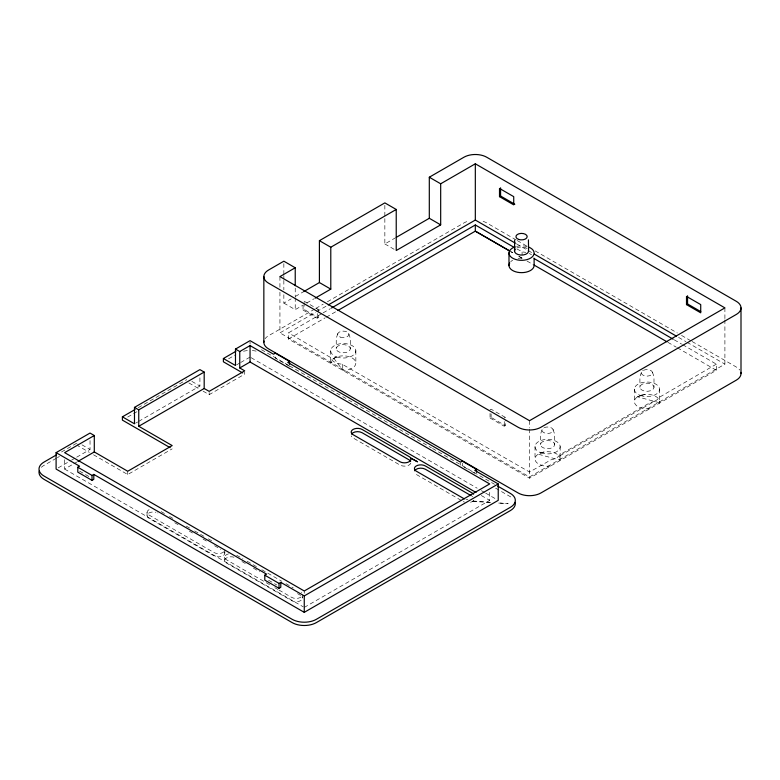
<?xml version="1.0" encoding="UTF-8"?>
<svg xmlns="http://www.w3.org/2000/svg" width="780" height="780" viewBox="0 0 780 780"><rect width="100%" height="100%" fill="white"/><g stroke="black" fill="none" stroke-linecap="round" stroke-linejoin="round"><path stroke-width="0.58" stroke-dasharray="3.9 2.92" d="M550.612 466.011L550.329 466.05A12.578 7.264 0 0 1 535.07 459.644A12.578 7.264 0 0 1 547.979 451.708A12.578 7.264 0 0 1 560.001 460.102L559.786 460.707M659.373 402.733L637.523 396.796L644.982 394.427A12.578 7.264 0 0 1 659.373 402.733L659.149 403.348M337.779 333.645L336.238 338.335L336.238 348.855M542.09 429.507L540.55 434.197L540.55 444.717M641.452 372.148L639.912 376.828L639.912 387.358M333.84 358.303L342.878 370.354A12.578 7.264 0 0 0 355.846 363.178A12.578 7.264 0 0 0 343.142 355.846A12.578 7.264 0 0 0 330.71 363.324L333.84 358.303L338.286 356.44M473.752 500.194A6.386 3.685 0 0 1 473.031 501.014L472.534 501.384A6.386 3.685 0 0 1 469.911 502.408M384.852 218.585L384.852 243.955L395.187 237.978M283.852 294.703L283.852 303.089L291.174 298.857M295.357 296.439L303.722 291.613M283.852 303.089L295.23 309.65L302.552 305.428M306.735 303.01L314.057 298.789M303.049 305.37L303.049 310.06L304.122 309.445L318.347 317.665L318.347 314.145M61.483 452L77.932 442.494L77.932 445.78L89.349 452.371M138.226 407.696L186.771 379.665M56.345 458.25L44.011 465.368A17.101 9.877 0 0 0 41.291 467.415M57.369 457.655L59.426 456.466M127.666 417.076L137.163 411.587M228.599 358.8L235.891 354.588M314.779 309.046L268.554 335.731A16.097 9.292 0 0 0 265.064 338.744M315.822 308.441L323.183 304.19M327.385 301.772L463.944 222.924A16.097 9.292 0 0 1 469.16 220.916M317.275 310.06L318.347 309.445L318.347 312.965M279.932 292.159L279.932 332.855L315.656 312.234M316.7 311.63L326.157 306.169M682.656 344.682L716.371 364.143L716.371 370.305L529.523 478.189L288.473 339.017L288.473 332.855L322.062 313.462M323.115 312.858L330.457 308.617M58.159 467.883L70.492 460.756M71.526 460.161L75.631 457.792M76.664 457.197L90.032 449.475L90.032 440.095M135.535 423.209L137.65 421.99M138.703 421.375L199.914 386.032L199.914 376.652M236.525 364.904L239.645 363.1M240.689 362.495L250.058 357.084M303.049 310.06L317.275 318.279L318.347 317.665M288.473 339.017L325.211 317.801M326.264 317.197L336.755 311.142M64.633 459.683L64.633 469.063L72.813 464.344M73.837 463.749L76.908 461.984M203.073 391.141L209.167 394.66L244.725 374.127L244.725 371.933M93.493 454.769L127.725 474.532L172.175 448.861M490.045 409.812L491.107 409.198L505.333 417.407L505.333 420.927M490.045 413.332L490.045 418.022L491.107 417.407L505.333 425.617L505.333 422.097M504.27 418.022L505.333 417.407M490.045 418.022L504.27 426.241L505.333 425.617M716.371 364.143L659.022 397.469A12.578 7.264 0 0 1 654.654 401.173L557.983 456.885M724.903 319.858L724.903 364.143L529.523 476.95L279.932 332.855M304.258 607.415L489.694 500.36L489.694 490.971M654.654 401.173L654.02 401.447A12.578 7.264 0 0 1 650.462 402.412L559.66 454.828A12.578 7.264 0 0 1 551.099 459.781L529.523 472.027L342.089 364.172A12.578 7.264 0 0 1 330.759 357.62L288.473 332.855M544.079 451.99L538.151 454.165L560.001 460.102M637.523 396.796L644.982 394.427M649.974 408.642L649.691 408.681A12.578 7.264 0 0 1 634.774 403.406A12.578 7.264 0 0 1 643.442 394.631M516.886 248.976L522.736 251.998A12.578 7.264 0 0 1 525.817 252.398M518.047 258.414A12.578 7.264 0 0 1 521.947 258.131L522.083 256.084M472.534 501.384L491.546 502.583M498.673 503.042L508.18 503.646L498.488 502.915M473.031 501.014L491.215 502.378M516.184 239.947L486.7 222.924A16.097 9.292 0 0 0 481.484 220.916M517.237 240.562L527.777 246.636M535.148 250.897L677.313 332.972M681.525 335.41L691.002 340.88M692.055 341.484L736.291 367.019A16.097 9.292 0 0 1 739.771 370.032M516.389 243.76L532.184 252.886M678.571 337.399L685.942 341.65M686.995 342.264L724.903 364.143M674.232 339.817L681.603 344.077M510.656 251.54L512.733 252.74M518.963 256.337L522.083 258.131M527.017 261.056L534.125 265.161M667.904 342.332L676.338 347.207M677.391 347.802L716.371 370.305M384.852 243.955L396.23 250.516M304.122 301.236L318.347 309.445M288.444 365.284L262.158 350.103A17.101 9.877 0 0 0 260.471 349.255M289.497 365.888L392.545 425.383M393.598 425.987L431.447 447.847M432.5 448.451L494.54 484.273M289.536 366.327L275.311 358.108L275.311 356.138M467.386 469.004L462.306 466.069L462.306 463.115M471.452 471.354L475.517 473.694M495.592 488.163L510.315 496.665A17.101 9.877 0 0 1 513.035 498.712M251.111 357.689L477.194 488.221M481.397 490.649L484.555 492.463M485.608 493.077L496.119 499.142M481.279 495.505L489.694 500.36M461.146 500.341L416.286 474.445A6.386 3.685 0 0 1 414.668 472.865M191.861 381.381L199.914 386.032M188.848 382.921L199.007 388.791M81.968 444.824L90.032 449.475M161.089 511.573L165.282 513.991M169.474 516.418L173.667 518.837M186.254 526.1L190.447 528.518M194.639 530.946L204.077 536.386M208.27 538.814L212.462 541.232M236.672 555.214L242.96 558.841M247.162 561.268L256.591 566.709M261.836 569.741L281.755 581.246M285.958 583.664L293.29 587.905M174.72 522.727L178.912 525.145M189.394 531.2L192.543 533.013M203.024 539.068L207.217 541.495M214.559 545.727L220.857 549.364M241.917 561.522L246.109 563.94M253.451 568.181L259.74 571.818M297.492 593.609L300.631 595.423M79.57 471.12L90.753 477.575M268.593 580.252L276.724 584.942M269.578 584.639L226.59 559.825A6.386 3.685 0 0 1 228.569 553.829M274.823 587.672L277.973 589.485M279.016 590.09L291.603 597.353A6.386 3.685 0 0 0 301.616 596.622M64.633 469.063L303.215 606.811M510.549 251.531L512.626 252.73M518.837 256.327L521.947 258.131M652.45 372.148L653.991 376.828L653.991 387.358A7.039 4.066 0 0 1 643.237 390.683A7.039 4.066 0 0 1 643.627 383.643A7.039 4.066 0 0 1 653.991 387.358M553.088 429.507L554.629 434.197L554.629 444.717A7.039 4.066 0 0 1 543.875 448.052A7.039 4.066 0 0 1 544.255 441.012A7.039 4.066 0 0 1 554.629 444.717M348.767 333.645L350.308 338.335L350.308 348.855A7.039 4.066 0 0 1 339.563 352.18A7.039 4.066 0 0 1 339.944 345.14A7.039 4.066 0 0 1 350.308 348.855M724.903 307.885L724.903 318.659M659.519 389.054L659.519 401.827M634.384 389.054L634.384 401.827M560.157 446.413L560.157 459.196M535.021 446.413L535.021 459.196M529.523 420.693L529.523 427.879M529.523 429.068L529.523 478.189M522.083 251.979L522.083 255.06M504.27 421.541L504.27 426.241M491.107 413.887L491.107 417.407M460.531 463.154L460.531 465.124M384.852 205.296L384.852 217.376M355.846 350.552L355.846 363.324M342.742 364.192L342.742 370.354M330.71 350.552L330.72 363.402M317.275 313.579L317.275 318.279M304.258 590.986L304.258 593.336M304.122 302.406L304.122 309.445M302.503 594.633L302.503 598.143M295.23 288.113L295.23 296.488M295.23 297.687L295.23 309.65M283.852 263.591L283.852 274.365M283.852 275.555L283.852 279.152M283.852 280.342L283.852 289.916M279.932 276.598L279.932 287.372M250.058 341.835L250.058 344.175M224.816 549.783L224.816 553.293M224.728 557.096L224.728 560.615M209.167 392.467L209.167 394.66M147.04 512.245L147.04 515.765M127.725 471.247L127.725 474.532M529.259 253.49A12.578 7.264 0 0 1 531.492 254.777M510.734 261.69A12.578 7.264 0 0 1 512.665 260.257M516.565 246.402A12.578 7.264 0 0 1 527.26 246.597M516.896 247.962A7.039 4.066 0 0 1 527.377 248.732M544.138 427.654A5.636 3.256 0 0 1 553.108 429.575A5.636 3.256 0 0 1 546.127 433.358A5.636 3.256 0 0 1 543.358 428.074M643.5 370.285A5.636 3.256 0 0 1 652.499 372.274A5.636 3.256 0 0 1 645.265 375.96A5.636 3.256 0 0 1 642.964 370.549M223.928 551.772A6.386 3.685 0 0 1 213.915 552.503L148.902 514.966A6.386 3.685 0 0 1 150.891 508.979M301.168 592.488A6.386 3.685 0 0 1 301.616 592.868M243.516 351.244A17.101 9.877 0 0 1 250.058 350.493M252.291 350.581A17.101 9.877 0 0 1 256.61 351.244M234.01 557.212A6.386 3.685 0 0 0 225.937 558.334A6.386 3.685 0 0 0 226.59 563.101L291.603 600.639A6.386 3.685 0 0 0 299.54 601.146A6.386 3.685 0 0 0 302.123 596.778M224.445 551.928A6.386 3.685 0 0 1 221.851 556.296A6.386 3.685 0 0 1 213.915 555.789L148.902 518.251A6.386 3.685 0 0 1 148.142 513.572A6.386 3.685 0 0 1 155.961 512.265M410.826 463.008A6.386 3.685 0 0 1 406.487 465.943A6.386 3.685 0 0 1 399.994 465.046L353.057 437.941A6.386 3.685 0 0 1 351.263 435.913M464.5 502.115A6.386 3.685 0 0 1 463.232 501.55M472.261 496.334A6.386 3.685 0 0 1 472.797 496.685M157.648 512.879A6.386 3.685 0 0 1 157.94 513.035M467.951 499.346A6.386 3.685 0 0 1 465.962 499.2M336.648 356.947A12.578 7.264 0 0 0 355.846 351.01A12.578 7.264 0 0 0 337.331 344.38A12.578 7.264 0 0 0 336.648 356.947M540.959 452.819A12.578 7.264 0 0 0 560.157 446.872A12.578 7.264 0 0 0 541.642 440.252A12.578 7.264 0 0 0 540.959 452.819M640.322 395.45A12.578 7.264 0 0 0 659.519 389.503A12.578 7.264 0 0 0 641.014 382.882A12.578 7.264 0 0 0 640.322 395.45M340.304 337.116A5.636 3.256 0 0 0 348.904 334.454A5.636 3.256 0 0 0 340.616 331.49A5.636 3.256 0 0 0 340.304 337.116"/><path stroke-width="1.17" d="M514.683 239.86L514.517 251.14M303.722 291.613L319.41 282.555L319.41 240.669L384.852 202.888L396.23 209.459L396.23 250.516L440.68 224.855L440.68 183.787L475.322 163.79L724.903 307.885L529.523 420.693L279.932 276.598L295.23 267.764L295.23 285.724M396.22 237.383L429.302 218.283L429.302 177.216L463.944 157.219A16.097 9.292 0 0 1 486.7 157.219L736.291 301.314A16.097 9.292 0 0 1 736.291 314.457L540.901 427.264A16.097 9.292 0 0 1 518.144 427.264L268.554 283.169A16.097 9.292 0 0 1 268.554 270.026L283.852 261.193L295.23 267.764M319.41 240.669L330.788 247.231L396.23 209.459M315.101 298.184L330.788 289.127L330.788 247.231M476.531 472.31L476.531 469.355L474.757 470.379L498.225 483.931L498.225 500.36L304.258 612.339L56.101 469.063L56.101 452.644L90.032 433.056L94.292 435.513L94.292 451.942L127.725 471.247L172.175 445.575L138.752 426.28L138.752 409.851L204.184 372.07L204.184 388.498L138.752 426.28M170.108 447.661L122.392 420.118L122.392 416.832L134.482 423.813L134.482 407.384L199.914 369.613L204.184 372.07M242.697 372.957L223.392 361.803L223.392 358.517L235.482 365.498L235.482 349.079L250.058 340.655L273.536 354.208L275.311 353.184L289.536 361.394L289.536 364.348M499.502 196.648L513.727 204.857L513.727 196.648L499.502 188.428L499.502 196.648L500.575 196.024L514.8 204.243M56.345 454.964L44.011 462.082A17.101 9.877 0 0 0 44.011 476.044L292.168 619.32A17.101 9.877 0 0 0 316.348 619.32L510.315 507.341A17.101 9.877 0 0 0 510.315 493.379L497.698 486.096M122.392 416.832L135.057 409.519M223.392 358.517L235.891 351.302M94.292 435.513L64.633 452.644L304.258 590.986L489.694 483.931L250.058 345.589L239.752 351.536L235.482 349.079M328.253 304.96L475.322 220.048L515.336 243.155M331.51 308.012L475.322 224.981L514.81 247.777M337.808 310.528L475.322 231.143L509.613 250.936L475.322 231.143L475.322 224.981M77.932 461.389L94.292 451.942M239.752 351.536L239.752 367.965L250.058 362.008L476.024 492.473M77.795 467.22L92.02 475.43L93.795 474.406L93.795 479.329L92.02 480.363L77.795 472.144L77.795 467.22L79.57 466.196L56.101 452.644M289.536 361.394L287.761 362.427L460.531 462.169L462.306 461.146L476.531 469.355M686.498 304.6L700.723 312.819L700.723 304.6L686.498 296.39L686.498 304.6L687.56 303.985L700.771 311.61M264.79 575.182L279.016 583.391L280.79 582.367L280.79 587.291L279.016 588.315L264.79 580.106L264.79 575.182L266.565 574.148L93.795 474.406M280.79 582.367L304.258 595.92L498.225 483.931M410.651 458.123L417.534 461.819L410.524 457.899A6.386 3.685 0 0 0 409.032 456.544L362.086 429.439A6.386 3.685 0 0 0 353.057 429.439A6.386 3.685 0 0 0 353.057 434.655L399.994 461.76A6.386 3.685 0 0 0 407.764 462.325A6.386 3.685 0 0 0 410.651 458.123L410.524 457.899M429.302 177.216L440.68 183.787M534.3 254.095L676.465 336.18M533.968 258.092A12.578 7.264 0 0 1 534.076 258.541L673.179 339.212M534.115 258.921L534.115 265.083L666.861 341.738M429.302 218.283L440.68 224.855M319.41 282.555L330.788 289.127M471.217 495.729L425.324 469.228A6.386 3.685 0 0 0 414.668 470.808M239.752 367.965L244.725 370.841L209.167 391.375L204.184 388.498M134.482 407.384L138.752 409.851M528.431 239.86L528.596 251.14M534.115 265.083L534.125 265.161A12.578 7.264 0 0 1 519.587 272.561A12.578 7.264 0 0 1 509.72 262.928M741 307.885L741 373.591M687.56 295.776L687.56 303.985M508.989 252.837L508.989 265.619M500.575 187.814L500.575 196.024M475.322 163.79L475.322 220.048M304.258 595.92L304.258 612.339M279.016 583.391L279.016 588.315M263.845 276.598L263.845 342.303M250.058 345.589L250.058 362.008M92.02 475.43L92.02 480.363M515.18 502.359A17.101 9.877 0 0 1 510.315 510.627L316.348 622.606A17.101 9.877 0 0 1 292.168 622.606L44.011 479.329A17.101 9.877 0 0 1 39.146 471.061M263.981 341.084A16.097 9.292 0 0 0 268.554 348.875L518.144 492.97A16.097 9.292 0 0 0 540.901 492.97L736.291 380.162A16.097 9.292 0 0 0 740.864 372.382M464.5 498.829A6.386 3.685 0 0 1 463.232 498.264L416.286 471.159A6.386 3.685 0 0 1 416.286 465.943A6.386 3.685 0 0 1 425.324 465.943L472.261 493.048A6.386 3.685 0 0 1 473.606 494.188M528.625 247.065A12.578 7.264 0 0 1 530.809 257.985A12.578 7.264 0 0 1 511.787 257.634A12.578 7.264 0 0 1 515.151 246.821M528.431 250.127A7.039 4.066 0 0 1 520.669 255.05A7.039 4.066 0 0 1 515.278 249.171M351.565 434.08A6.386 3.685 0 0 1 362.086 432.724L409.032 459.829A6.386 3.685 0 0 1 410.651 461.409M518.583 239.401A5.636 3.256 0 0 0 527.183 236.74A5.636 3.256 0 0 0 518.895 233.776A5.636 3.256 0 0 0 518.583 239.401"/></g></svg>
